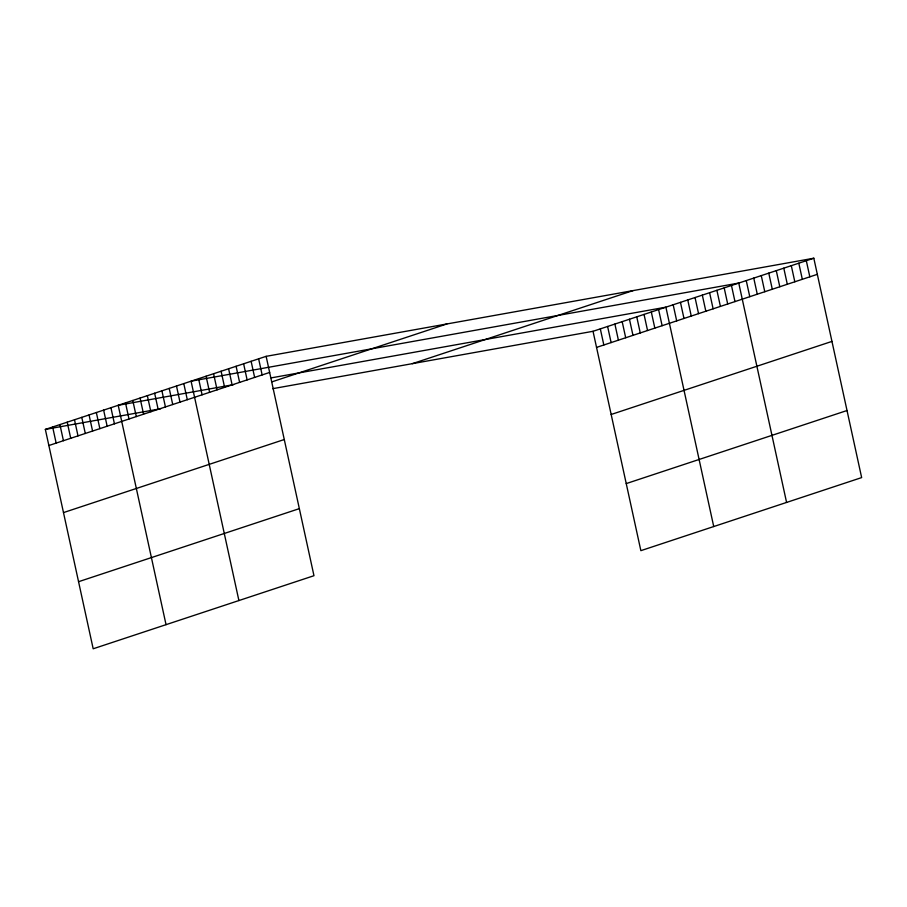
<?xml version="1.0" encoding="UTF-8"?>
<svg xmlns="http://www.w3.org/2000/svg" width="907" height="907" viewBox="0 0 907 907"><rect width="100%" height="100%" fill="white"/><g stroke="black" fill="none" stroke-linecap="round" stroke-linejoin="round"><path stroke-width="1.36" d="M266.136 356.338L313.969 575.707L93.183 648.777L45.35 429.408L266.136 356.338L813.817 258.223L861.65 477.592L640.864 550.662L593.031 331.293L813.817 258.223M48.865 445.518L269.651 372.448M272.225 381.756L446.868 323.958M412.3 363.673L633.086 290.591M63.49 512.591L284.276 439.521M596.545 347.404L817.332 274.333M78.558 581.704L299.344 508.634M611.171 414.476L831.957 341.406M626.238 483.59L847.025 410.52M233.598 384.625L118.205 405.293L166.038 624.662M271.136 377.89L665.897 307.178L713.73 526.559M45.35 429.408L160.743 408.728M272.644 388.684L593.031 331.293M806.312 260.706L809.826 276.816M798.806 263.189L802.321 279.299M791.301 265.672L794.815 281.782M783.795 268.155L787.31 284.265M776.29 270.637L779.793 286.759M768.773 273.12L772.288 289.242M761.268 275.615L764.782 291.725M753.762 278.098L757.277 294.208M746.257 280.58L749.772 296.691M786.584 502.444L738.752 283.063L191.071 381.178L238.904 600.547M731.461 285.478L734.976 301.589M724.183 287.882L727.697 304.004M716.893 290.297L720.407 306.407M709.603 292.712L713.117 308.822M702.324 295.115L705.839 311.237M695.034 297.53L698.549 313.641M687.755 299.945L691.259 316.055M680.465 302.36L683.98 318.47M673.175 304.763L676.69 320.885M658.607 309.593L662.121 325.704M651.317 311.997L654.831 328.119M644.038 314.412L647.553 330.522M636.748 316.826L640.263 332.937M629.458 319.23L632.973 335.352M622.179 321.645L625.694 337.755M614.889 324.06L618.404 340.17M607.611 326.463L611.114 342.585M600.321 328.878L603.835 344.989M258.631 358.821L262.146 374.931M251.126 361.303L254.629 377.414M243.62 363.786L247.123 379.897M236.103 366.269L239.618 382.38M228.598 368.752L232.113 384.863M221.093 371.235L224.607 387.357M213.587 373.729L217.102 389.84M206.082 376.212L209.596 392.323M198.576 378.695L202.091 394.806M183.781 383.593L187.296 399.704M176.491 385.997L180.005 402.118M169.212 388.411L172.727 404.522M161.922 390.826L165.437 406.937M154.644 393.23L158.147 409.352M147.353 395.645L150.868 411.755M140.063 398.06L143.578 414.17M132.785 400.463L136.299 416.585M125.495 402.878L129.009 418.989M110.926 407.708L114.441 423.818M103.636 410.111L107.151 426.222M96.346 412.526L99.861 428.637M89.067 414.941L92.582 431.052M81.777 417.345L85.292 433.467M74.499 419.76L78.002 435.87M67.209 422.174L70.723 438.285M59.919 424.578L63.433 440.7M52.64 426.993L56.155 443.104"/></g></svg>
